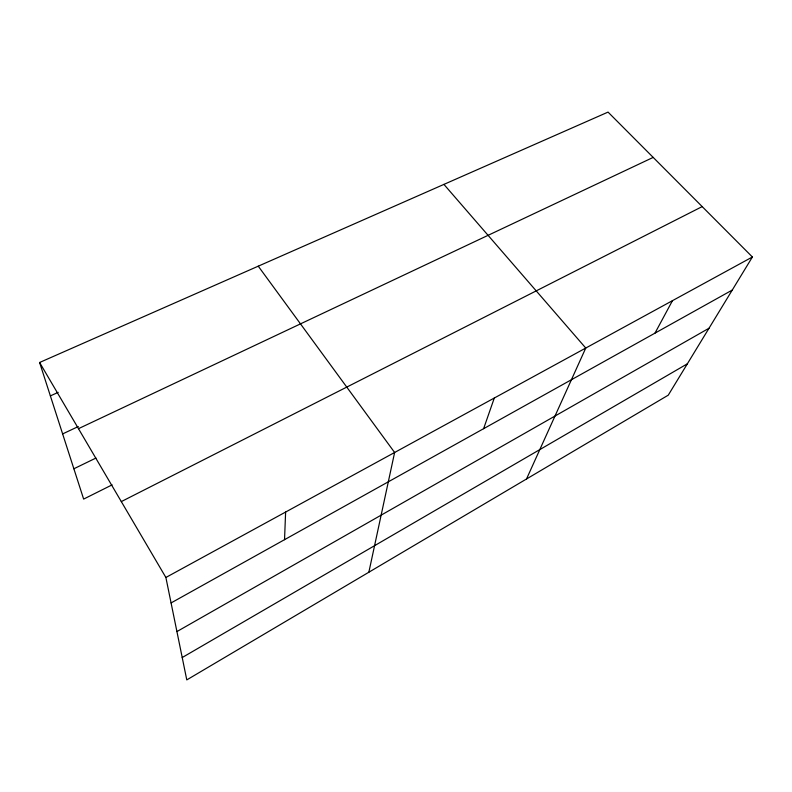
<?xml version="1.0" encoding="UTF-8"?>
<svg xmlns="http://www.w3.org/2000/svg" width="792" height="792" viewBox="0 0 792 792"><rect width="100%" height="100%" fill="white"/><g stroke="black" fill="none" stroke-linecap="round" stroke-linejoin="round"><path stroke-width="1.19" d="M284.536 539.679L285.615 512.058M368.854 572.23L394.624 452.489L258.251 266.171M483.615 428.68L494.297 398.029M526.512 478.992L585.763 348.044L443.926 184.387M654.974 333.145L672.467 300.663M752.4 256.994L668.26 395.168L186.783 679.902L165.884 577.477L39.6 362.488L608.048 112.098L752.4 256.994L165.884 577.477M182.219 657.538L687.357 363.805M176.923 631.571L709.018 328.235M171.082 602.93L732.273 290.05M121.315 501.593L702.187 206.593M112.108 484.862L83.645 499.089L39.6 362.488M73.874 468.775L95.931 458.053M62.627 433.917L78.299 426.532M78.477 428.67L653.172 157.4M50.371 395.901L58.192 392.347"/></g></svg>
